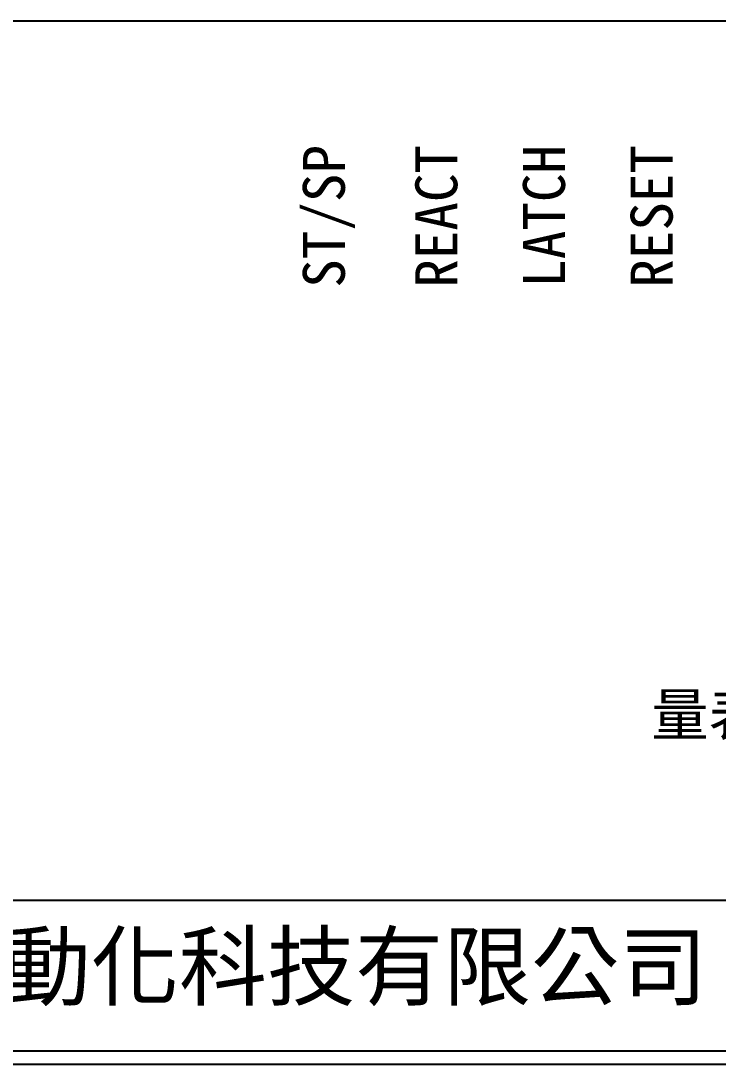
# Model space of a CAD drawing. Extents: x 627 to 914, y 3 to 207.
# Drawn here: x 692 to 756.8, y 3 to 100 of the extents above; entities that cross this region are included whole.
import ezdxf

# ---------------------------------------------------------------- set-up
doc = ezdxf.new("R2010")
doc.units = 0
doc.layers.add('圖框層', color=7, linetype='CONTINUOUS')
doc.layers.add('標尺寸層', color=3, linetype='CONTINUOUS')
doc.styles.add('CNS', font='romanc.shx', dxfattribs={"bigfont": 'chineset.shx'})
doc.styles.add('STSL', font='kaiu.ttf')

msp = doc.modelspace()

# ---------------------------------------------------------------- linework, layer by layer
at = {"layer": '圖框層', "color": 0}
for p, q in [((628.447, 18.25), (912.947, 18.25)), ((628.447, 4.25), (912.947, 4.25)), ((627.197, 3), (914.197, 3))]:
    msp.add_line(p, q, dxfattribs=at)
at = {"layer": '標尺寸層', "color": 0}
msp.add_line((632.246, 99.958), (910.117, 99.958), dxfattribs=at)

# ---------------------------------------------------------------- texts
at = {"layer": '圖框層', "color": 0, "style": 'STSL'}
msp.add_text('泓陞自動化科技有限公司', height=6, dxfattribs=at).set_placement((665.8, 9.076))
at = {"layer": '標尺寸層', "color": 0, "char_height": 3.9, "width": 36.33934, "attachment_point": 5, "rotation": 90, "style": 'CNS'}
for s, insert in [('{\\fDFKai-SB|b0|i0|c136|p65;REACT}', (730.673, 81.788)), ('{\\fDFKai-SB|b0|i0|c136|p65;RESET}', (750.693, 81.788)), ('{\\fDFKai-SB|b0|i0|c136|p65;ST/SP}', (720.663, 81.788)), ('{\\fDFKai-SB|b0|i0|c136|p65;LATCH}', (740.683, 81.788))]:
    msp.add_mtext(s, dxfattribs=dict(at, insert=insert))
at = {"layer": '標尺寸層', "color": 0, "insert": (765.257, 35.27), "char_height": 3.9, "width": 46.8521, "attachment_point": 5, "style": 'CNS'}
msp.add_mtext('{\\fDFKai-SB|b0|i0|c136|p65;量表控制器1}', dxfattribs=at)

doc.saveas('drawing.dxf')
